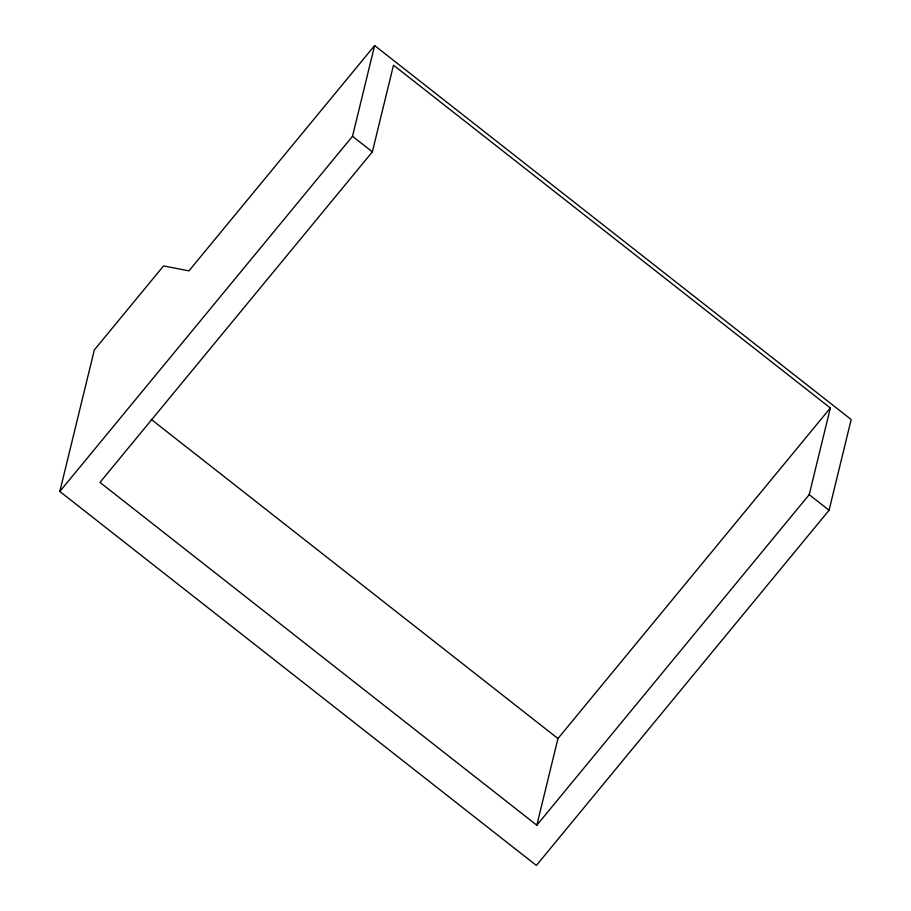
<?xml version="1.0" encoding="UTF-8"?>
<svg xmlns="http://www.w3.org/2000/svg" width="911" height="911" viewBox="0 0 911 911"><rect width="100%" height="100%" fill="white"/><g stroke="black" fill="none" stroke-linecap="round" stroke-linejoin="round"><path stroke-width="1.37" d="M59.819 491.462L94.323 349.938L163.559 265.91L188.941 270.886L374.626 45.55L851.181 419.538L829.067 510.262L536.374 865.45L59.819 491.462L352.511 136.274L374.626 45.55M372.371 151.864L393.495 65.171L830.342 407.991L809.207 494.673L536.818 825.229L99.982 482.409L372.371 151.864L352.511 136.274M536.818 825.229L557.953 738.548L830.342 407.991M809.207 494.673L829.067 510.262M151.272 419.402L557.953 738.548"/></g></svg>
